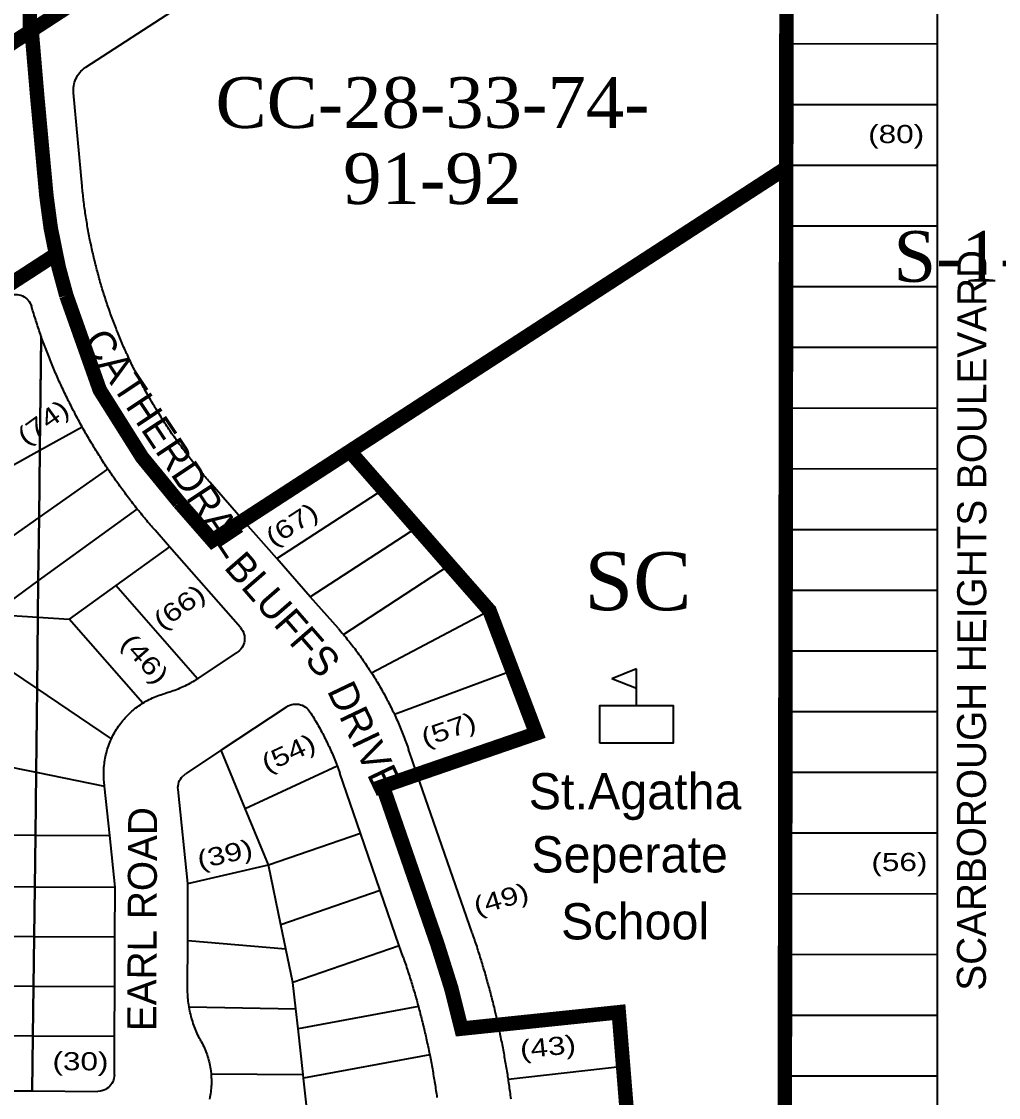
# Model space of a CAD drawing. Header units: millimetres. Extents: x 1745962 to 1749233, y 4525379 to 4529927.
# Drawn here: x 1747693.8 to 1747963.5, y 4527721 to 4528018 of the extents above; entities that cross this region are included whole.
import ezdxf
from ezdxf.enums import TextEntityAlignment as Align

# ---------------------------------------------------------------- set-up
doc = ezdxf.new("R2010")
doc.units = ezdxf.units.MM
doc.header["$LTSCALE"] = 10
doc.header["$MEASUREMENT"] = 0
for name, color, linetype in [('AROLL_ADDRESS', 44, 'Continuous'), ('AROLL_LOTS', 8, 'Continuous'), ('AROLL_ROADS', 7, 'Continuous'), ('INSTITUTE', 200, 'Continuous'), ('ZONING_STANDARDS', 140, 'Continuous'), ('ZONING_ZONES', 140, 'Continuous')]:
    doc.layers.add(name, color=color, linetype=linetype)
doc.styles.add('DUTCH', font='dutcheb.ttf')
doc.styles.add('Univers Condensed', font='UNVR57W.TTF')
doc.styles.add('Univers Light Condensed', font='unvr47a.ttf')

# ---------------------------------------------------------------- blocks, each defined once
blk = doc.blocks.new('SEP')
at = {"layer": 'INSTITUTE'}
for p, q in [((0, 10.24), (-6.82, 7.51)), ((0, 4.78), (0, 10.24)), ((0, 4.78), (-6.82, 7.51)), ((0, 0), (0, 4.78))]:
    blk.add_line(p, q, dxfattribs=at)
blk.add_lwpolyline([(-10.24, -10.24), (10.24, -10.24), (10.24, 0), (-10.24, 0)], close=True, dxfattribs=at)

msp = doc.modelspace()

# ---------------------------------------------------------------- linework, layer by layer
at = {"layer": 'AROLL_LOTS'}
for p, q in [((1747717.78, 4528009.42), (1747777.62, 4528048.28)), ((1747904.96, 4528011.78), (1747904.99, 4528028.54)), ((1747946.64, 4528011.8), (1747946.65, 4528017.77)), ((1747904.94, 4527995.02), (1747904.96, 4528011.78)), ((1747946.64, 4528011.8), (1747904.96, 4528011.78)), ((1747946.64, 4527995.04), (1747946.64, 4528011.8)), ((1747711.59, 4528005.41), (1747717.78, 4528009.42)), ((1747710.52, 4527972.56), (1747708.16, 4527998.3)), ((1747904.9, 4527978.26), (1747904.94, 4527995.02)), ((1747946.64, 4527995.04), (1747904.94, 4527995.02)), ((1747946.64, 4527978.28), (1747946.64, 4527995.04)), ((1747852.79, 4527943.74), (1747904.91, 4527977.57)), ((1747904.88, 4527961.5), (1747904.91, 4527977.57)), ((1747946.64, 4527978.28), (1747904.9, 4527978.26)), ((1747904.91, 4527977.57), (1747904.9, 4527978.26)), ((1747946.64, 4527961.52), (1747946.64, 4527978.28)), ((1747904.86, 4527944.74), (1747904.88, 4527961.5)), ((1747946.64, 4527961.52), (1747904.88, 4527961.5)), ((1747946.64, 4527944.76), (1747946.64, 4527961.52)), ((1747784.42, 4527899.36), (1747852.79, 4527943.74)), ((1747904.83, 4527927.98), (1747904.86, 4527944.74)), ((1747946.64, 4527944.76), (1747904.86, 4527944.74)), ((1747946.64, 4527927.99), (1747946.64, 4527944.76)), ((1747698.88, 4527899.67), (1747699.24, 4527931.09)), ((1747699.24, 4527931.09), (1747699.25, 4527930.72)), ((1747699.25, 4527930.72), (1747698.88, 4527899.67)), ((1747904.81, 4527911.21), (1747904.83, 4527927.98)), ((1747946.64, 4527927.99), (1747904.83, 4527927.98)), ((1747946.63, 4527911.23), (1747946.64, 4527927.99)), ((1747904.79, 4527894.46), (1747904.81, 4527911.21)), ((1747946.63, 4527911.23), (1747904.81, 4527911.21)), ((1747946.64, 4527894.48), (1747946.63, 4527911.23)), ((1747698.88, 4527899.67), (1747710.52, 4527906.15)), ((1747685.97, 4527892.48), (1747698.88, 4527899.67)), ((1747698.88, 4527899.67), (1747698.65, 4527881.06)), ((1747698.65, 4527881.06), (1747698.88, 4527899.67)), ((1747755.03, 4527880.28), (1747784.42, 4527899.36)), ((1747793.67, 4527888.82), (1747784.42, 4527899.36)), ((1747698.65, 4527881.06), (1747717.67, 4527894.45)), ((1747904.75, 4527877.69), (1747904.79, 4527894.46)), ((1747946.64, 4527894.48), (1747904.79, 4527894.46)), ((1747946.64, 4527877.71), (1747946.64, 4527894.48)), ((1747755.03, 4527880.28), (1747745.78, 4527890.82)), ((1747764.28, 4527869.75), (1747793.67, 4527888.82)), ((1747802.92, 4527878.28), (1747793.67, 4527888.82)), ((1747685.89, 4527872.06), (1747698.65, 4527881.06)), ((1747698.44, 4527863.56), (1747725.77, 4527883.4)), ((1747698.65, 4527881.06), (1747698.44, 4527863.56)), ((1747698.44, 4527863.56), (1747698.65, 4527881.06)), ((1747734.69, 4527872.97), (1747730.66, 4527877.55)), ((1747764.28, 4527869.75), (1747755.03, 4527880.28)), ((1747773.52, 4527859.22), (1747802.92, 4527878.28)), ((1747811.96, 4527867.96), (1747802.92, 4527878.28)), ((1747904.73, 4527860.93), (1747904.75, 4527877.69)), ((1747946.64, 4527877.71), (1747904.75, 4527877.69)), ((1747946.63, 4527860.95), (1747946.64, 4527877.71)), ((1747734.69, 4527872.97), (1747719.85, 4527862.28)), ((1747754.25, 4527850.68), (1747734.69, 4527872.97)), ((1747773.52, 4527859.22), (1747764.28, 4527869.75)), ((1747782.66, 4527848.78), (1747811.96, 4527867.96)), ((1747823.01, 4527855.36), (1747811.96, 4527867.96)), ((1747685.82, 4527854.39), (1747698.44, 4527863.56)), ((1747698.44, 4527863.56), (1747698.33, 4527853.58)), ((1747698.33, 4527853.58), (1747698.44, 4527863.56)), ((1747719.85, 4527862.28), (1747706.99, 4527853.02)), ((1747742.36, 4527836.54), (1747719.85, 4527862.28)), ((1747904.71, 4527844.17), (1747904.73, 4527860.93)), ((1747946.63, 4527860.95), (1747904.73, 4527860.93)), ((1747946.63, 4527844.19), (1747946.63, 4527860.95)), ((1747781.27, 4527850.39), (1747773.52, 4527859.22)), ((1747685.82, 4527854.39), (1747698.33, 4527853.58)), ((1747790.42, 4527838.22), (1747823.01, 4527855.36)), ((1747829.29, 4527838.83), (1747823.01, 4527855.36)), ((1747698.33, 4527853.58), (1747698.09, 4527833.86)), ((1747698.09, 4527833.86), (1747698.33, 4527853.58)), ((1747698.33, 4527853.58), (1747706.99, 4527853.02)), ((1747727.3, 4527829.83), (1747706.99, 4527853.02)), ((1747698.09, 4527833.86), (1747685.77, 4527842.19)), ((1747742.36, 4527836.54), (1747753.35, 4527843.85)), ((1747904.68, 4527827.41), (1747904.71, 4527844.17)), ((1747946.63, 4527844.19), (1747904.71, 4527844.17)), ((1747946.63, 4527827.43), (1747946.63, 4527844.19)), ((1747796.74, 4527826.74), (1747829.29, 4527838.83)), ((1747835.89, 4527821.46), (1747829.29, 4527838.83)), ((1747698.09, 4527833.86), (1747697.82, 4527810.77)), ((1747697.82, 4527810.77), (1747698.09, 4527833.86)), ((1747718.61, 4527819.99), (1747698.09, 4527833.86)), ((1747767.02, 4527828.81), (1747748.95, 4527816.84)), ((1747904.66, 4527810.65), (1747904.68, 4527827.41)), ((1747946.63, 4527827.43), (1747904.68, 4527827.41)), ((1747946.63, 4527810.67), (1747946.63, 4527827.43)), ((1747803.05, 4527810.15), (1747835.89, 4527821.46)), ((1747748.95, 4527816.84), (1747739.04, 4527810.28)), ((1747755.58, 4527800.73), (1747748.95, 4527816.84)), ((1747801.56, 4527814.48), (1747800.66, 4527817.07)), ((1747685.65, 4527813.25), (1747697.82, 4527810.77)), ((1747755.58, 4527800.73), (1747780.93, 4527812.49)), ((1747803.05, 4527810.15), (1747801.56, 4527814.48)), ((1747697.82, 4527810.77), (1747697.62, 4527793.38)), ((1747697.62, 4527793.38), (1747697.82, 4527810.77)), ((1747697.82, 4527810.77), (1747716.74, 4527806.93)), ((1747787.35, 4527793.97), (1747781.66, 4527810.48)), ((1747818.18, 4527766.39), (1747803.05, 4527810.15)), ((1747904.64, 4527793.89), (1747904.66, 4527810.65)), ((1747946.63, 4527810.67), (1747904.66, 4527810.65)), ((1747946.63, 4527793.9), (1747946.63, 4527810.67)), ((1747716.74, 4527806.93), (1747716.62, 4527808.14)), ((1747718.16, 4527793.29), (1747716.74, 4527806.93)), ((1747739.75, 4527780.05), (1747737.02, 4527806)), ((1747761.97, 4527785.22), (1747755.58, 4527800.73)), ((1747685.57, 4527793.44), (1747697.62, 4527793.38)), ((1747697.62, 4527793.38), (1747697.44, 4527779.13)), ((1747697.44, 4527779.13), (1747697.62, 4527793.38)), ((1747697.62, 4527793.38), (1747718.16, 4527793.29)), ((1747719.64, 4527779.03), (1747718.16, 4527793.29)), ((1747761.97, 4527785.22), (1747787.35, 4527793.97)), ((1747792.82, 4527778.11), (1747787.35, 4527793.97)), ((1747904.62, 4527777.13), (1747904.64, 4527793.89)), ((1747946.63, 4527793.9), (1747904.64, 4527793.89)), ((1747946.63, 4527777.14), (1747946.63, 4527793.9)), ((1747739.75, 4527780.05), (1747761.97, 4527785.22)), ((1747765.41, 4527768.66), (1747761.97, 4527785.22)), ((1747739.69, 4527764.3), (1747739.75, 4527780.05)), ((1747685.51, 4527779.18), (1747697.44, 4527779.13)), ((1747697.44, 4527779.13), (1747697.28, 4527765.42)), ((1747697.28, 4527765.42), (1747697.44, 4527779.13)), ((1747697.44, 4527779.13), (1747719.64, 4527779.03)), ((1747719.59, 4527765.31), (1747719.64, 4527779.03)), ((1747792.82, 4527778.11), (1747765.41, 4527768.66)), ((1747798.09, 4527762.81), (1747792.82, 4527778.11)), ((1747904.58, 4527760.36), (1747904.62, 4527777.13)), ((1747946.63, 4527777.14), (1747904.62, 4527777.13)), ((1747946.63, 4527760.39), (1747946.63, 4527777.14)), ((1747766.8, 4527762), (1747765.41, 4527768.66)), ((1747685.46, 4527765.47), (1747697.28, 4527765.42)), ((1747697.28, 4527765.42), (1747697.11, 4527751.7)), ((1747697.11, 4527751.7), (1747697.28, 4527765.42)), ((1747697.28, 4527765.42), (1747719.59, 4527765.31)), ((1747719.54, 4527751.59), (1747719.59, 4527765.31)), ((1747739.64, 4527751.17), (1747739.69, 4527764.3)), ((1747739.69, 4527764.3), (1747766.8, 4527762)), ((1747768.73, 4527752.73), (1747766.8, 4527762)), ((1747798.09, 4527762.81), (1747768.73, 4527752.73)), ((1747799.15, 4527759.73), (1747798.09, 4527762.81)), ((1747904.56, 4527743.61), (1747904.58, 4527760.36)), ((1747946.63, 4527760.39), (1747904.58, 4527760.36)), ((1747946.63, 4527743.62), (1747946.63, 4527760.39)), ((1747685.41, 4527751.76), (1747697.11, 4527751.7)), ((1747697.11, 4527751.7), (1747696.96, 4527737.99)), ((1747696.96, 4527737.99), (1747697.11, 4527751.7)), ((1747697.11, 4527751.7), (1747719.54, 4527751.59)), ((1747719.49, 4527737.87), (1747719.54, 4527751.59)), ((1747769.53, 4527745.45), (1747768.73, 4527752.73)), ((1747740.06, 4527746.03), (1747769.53, 4527745.45)), ((1747770.14, 4527739.92), (1747769.53, 4527745.45)), ((1747803.36, 4527746.11), (1747770.14, 4527739.92)), ((1747858.68, 4527744.49), (1747825.33, 4527741.02)), ((1747859.88, 4527729.61), (1747858.68, 4527744.49)), ((1747904.54, 4527726.84), (1747904.56, 4527743.61)), ((1747946.63, 4527743.62), (1747904.56, 4527743.61)), ((1747946.63, 4527726.86), (1747946.63, 4527743.62)), ((1747685.35, 4527738.04), (1747696.96, 4527737.99)), ((1747696.96, 4527737.99), (1747696.77, 4527722.75)), ((1747696.77, 4527722.75), (1747696.96, 4527737.99)), ((1747696.96, 4527737.99), (1747719.49, 4527737.87)), ((1747771.53, 4527727.28), (1747770.14, 4527739.92)), ((1747719.44, 4527727.2), (1747719.49, 4527737.87)), ((1747806.48, 4527732.78), (1747771.64, 4527726.31)), ((1747828.11, 4527726.04), (1747859.88, 4527729.61)), ((1747861.09, 4527714.72), (1747859.88, 4527729.61)), ((1747746.13, 4527727.49), (1747771.53, 4527727.28)), ((1747771.64, 4527726.31), (1747771.53, 4527727.28)), ((1747773.1, 4527713.01), (1747771.64, 4527726.31)), ((1747904.51, 4527710.08), (1747904.54, 4527726.84)), ((1747946.63, 4527726.86), (1747904.54, 4527726.84)), ((1747946.63, 4527710.1), (1747946.63, 4527726.86)), ((1747685.29, 4527722.8), (1747696.77, 4527722.75)), ((1747696.77, 4527722.75), (1747714.86, 4527722.65))]:
    msp.add_line(p, q, dxfattribs=at)
for points in [[(1747946.65, 4528017.77), (1747946.65, 4528018.27), (1747946.65, 4528018.76), (1747946.66, 4528019.27), (1747946.68, 4528019.77), (1747946.7, 4528020.27), (1747946.73, 4528020.77), (1747946.76, 4528021.26), (1747946.79, 4528021.77), (1747946.83, 4528022.27), (1747946.88, 4528022.76), (1747946.93, 4528023.25), (1747946.98, 4528023.76), (1747947.04, 4528024.25), (1747947.1, 4528024.75), (1747947.17, 4528025.24), (1747947.24, 4528025.74), (1747947.32, 4528026.23), (1747947.4, 4528026.73), (1747947.49, 4528027.21), (1747947.58, 4528027.71), (1747947.75, 4528028.56)], [(1747708.16, 4527998.3), (1747708.12, 4527998.8), (1747708.12, 4527999.3), (1747708.16, 4527999.8), (1747708.23, 4528000.29), (1747708.33, 4528000.79), (1747708.46, 4528001.27), (1747708.63, 4528001.74), (1747708.81, 4528002.2), (1747709.05, 4528002.65), (1747709.29, 4528003.07), (1747709.57, 4528003.49), (1747709.88, 4528003.89), (1747710.22, 4528004.25), (1747710.57, 4528004.61), (1747710.94, 4528004.94), (1747711.59, 4528005.41)], [(1747745.78, 4527890.82), (1747745.45, 4527891.19), (1747745.12, 4527891.57), (1747744.8, 4527891.95), (1747744.47, 4527892.33), (1747744.15, 4527892.71), (1747743.82, 4527893.1), (1747743.5, 4527893.48), (1747743.18, 4527893.86), (1747742.86, 4527894.24), (1747742.54, 4527894.64), (1747742.23, 4527895.02), (1747741.91, 4527895.41), (1747741.61, 4527895.8), (1747741.29, 4527896.19), (1747740.98, 4527896.58), (1747740.67, 4527896.98), (1747740.36, 4527897.36), (1747740.06, 4527897.76), (1747739.75, 4527898.16), (1747739.45, 4527898.56), (1747739.15, 4527898.96), (1747738.85, 4527899.35), (1747738.55, 4527899.75), (1747738.25, 4527900.16), (1747737.95, 4527900.55), (1747737.66, 4527900.96), (1747737.37, 4527901.36), (1747737.07, 4527901.77), (1747736.78, 4527902.17), (1747736.49, 4527902.59), (1747736.2, 4527902.99), (1747735.92, 4527903.41), (1747735.62, 4527903.81), (1747735.34, 4527904.22), (1747735.06, 4527904.63), (1747734.78, 4527905.06), (1747734.5, 4527905.47), (1747734.22, 4527905.88), (1747733.95, 4527906.3), (1747733.66, 4527906.71), (1747733.4, 4527907.13), (1747733.12, 4527907.55), (1747732.85, 4527907.97), (1747732.58, 4527908.39), (1747732.32, 4527908.82), (1747732.05, 4527909.23), (1747731.79, 4527909.66), (1747731.52, 4527910.09), (1747731.26, 4527910.52), (1747731, 4527910.94), (1747730.73, 4527911.37), (1747730.48, 4527911.8), (1747730.22, 4527912.22), (1747729.97, 4527912.65), (1747729.72, 4527913.08), (1747729.46, 4527913.51), (1747729.21, 4527913.95), (1747728.96, 4527914.38), (1747728.71, 4527914.81), (1747728.47, 4527915.26), (1747728.22, 4527915.69), (1747727.98, 4527916.13), (1747727.74, 4527916.56), (1747727.5, 4527917), (1747727.26, 4527917.44), (1747727.02, 4527917.89), (1747726.79, 4527918.32), (1747726.55, 4527918.76), (1747726.32, 4527919.21), (1747726.09, 4527919.65), (1747725.86, 4527920.1), (1747725.64, 4527920.54), (1747725.41, 4527920.98), (1747725.18, 4527921.43), (1747724.96, 4527921.88), (1747724.74, 4527922.33), (1747724.52, 4527922.78), (1747724.3, 4527923.23), (1747724.08, 4527923.68), (1747723.87, 4527924.13), (1747723.65, 4527924.58), (1747723.44, 4527925.04), (1747723.23, 4527925.49), (1747723.02, 4527925.94), (1747722.81, 4527926.39), (1747722.61, 4527926.86), (1747722.41, 4527927.31), (1747722.2, 4527927.77), (1747722, 4527928.23), (1747721.8, 4527928.68), (1747721.6, 4527929.14), (1747721.41, 4527929.6), (1747721.21, 4527930.07), (1747721.02, 4527930.52), (1747720.82, 4527930.98), (1747720.63, 4527931.45), (1747720.45, 4527931.91), (1747720.26, 4527932.37), (1747720.07, 4527932.84), (1747719.89, 4527933.3), (1747719.71, 4527933.77), (1747719.53, 4527934.23), (1747719.35, 4527934.71), (1747719.17, 4527935.17), (1747719, 4527935.64), (1747718.82, 4527936.1), (1747718.66, 4527936.58), (1747718.48, 4527937.05), (1747718.31, 4527937.52), (1747718.14, 4527937.99), (1747717.97, 4527938.46), (1747717.82, 4527938.93), (1747717.65, 4527939.4), (1747717.49, 4527939.88), (1747717.33, 4527940.35), (1747717.17, 4527940.83), (1747717.01, 4527941.31), (1747716.87, 4527941.78), (1747716.71, 4527942.26), (1747716.56, 4527942.74), (1747716.41, 4527943.21), (1747716.27, 4527943.68), (1747716.11, 4527944.16), (1747715.98, 4527944.64), (1747715.83, 4527945.12), (1747715.69, 4527945.6), (1747715.55, 4527946.09), (1747715.41, 4527946.56), (1747715.28, 4527947.04), (1747715.14, 4527947.52), (1747715.01, 4527948), (1747714.88, 4527948.49), (1747714.75, 4527948.97), (1747714.62, 4527949.45), (1747714.49, 4527949.94), (1747714.37, 4527950.42), (1747714.25, 4527950.91), (1747714.13, 4527951.4), (1747714, 4527951.87), (1747713.88, 4527952.36), (1747713.77, 4527952.85), (1747713.65, 4527953.33), (1747713.54, 4527953.83), (1747713.43, 4527954.31), (1747713.32, 4527954.8), (1747713.21, 4527955.29), (1747713.11, 4527955.77), (1747713, 4527956.27), (1747712.9, 4527956.75), (1747712.8, 4527957.24), (1747712.7, 4527957.73), (1747712.6, 4527958.22), (1747712.5, 4527958.72), (1747712.42, 4527959.2), (1747712.32, 4527959.7), (1747712.23, 4527960.19), (1747712.14, 4527960.68), (1747712.05, 4527961.17), (1747711.97, 4527961.67), (1747711.89, 4527962.15), (1747711.8, 4527962.65), (1747711.72, 4527963.15), (1747711.65, 4527963.64), (1747711.57, 4527964.14), (1747711.49, 4527964.63), (1747711.42, 4527965.13), (1747711.35, 4527965.62), (1747711.27, 4527966.11), (1747711.21, 4527966.61), (1747711.14, 4527967.1), (1747711.07, 4527967.6), (1747711.01, 4527968.09), (1747710.95, 4527968.59), (1747710.89, 4527969.09), (1747710.83, 4527969.58), (1747710.78, 4527970.08), (1747710.72, 4527970.58), (1747710.67, 4527971.08), (1747710.52, 4527972.56)], [(1747689.73, 4527941.96), (1747690.16, 4527942.2), (1747690.63, 4527942.39), (1747691.1, 4527942.53), (1747691.59, 4527942.62), (1747692.09, 4527942.66), (1747692.59, 4527942.64), (1747693.09, 4527942.57), (1747693.58, 4527942.44), (1747694.03, 4527942.26), (1747694.49, 4527942.03), (1747694.9, 4527941.75), (1747695.29, 4527941.43), (1747695.63, 4527941.08), (1747695.93, 4527940.68), (1747696.2, 4527940.25), (1747696.55, 4527939.39)], [(1747699.24, 4527931.09), (1747699.05, 4527931.66), (1747698.89, 4527932.13), (1747698.72, 4527932.6), (1747698.56, 4527933.08), (1747698.4, 4527933.55), (1747698.24, 4527934.02), (1747698.08, 4527934.49), (1747697.93, 4527934.97), (1747697.77, 4527935.45), (1747697.62, 4527935.93), (1747697.47, 4527936.4), (1747697.32, 4527936.88), (1747697.17, 4527937.35), (1747697.01, 4527937.83), (1747696.87, 4527938.3), (1747696.73, 4527938.79), (1747696.55, 4527939.39)], [(1747710.52, 4527906.15), (1747710.27, 4527906.58), (1747710.03, 4527907.02), (1747709.79, 4527907.46), (1747709.55, 4527907.91), (1747709.31, 4527908.35), (1747709.08, 4527908.78), (1747708.84, 4527909.23), (1747708.61, 4527909.66), (1747708.39, 4527910.11), (1747708.15, 4527910.55), (1747707.92, 4527911), (1747707.69, 4527911.45), (1747707.47, 4527911.89), (1747707.25, 4527912.34), (1747707.02, 4527912.79), (1747706.8, 4527913.23), (1747706.57, 4527913.68), (1747706.36, 4527914.13), (1747706.14, 4527914.58), (1747705.92, 4527915.03), (1747705.71, 4527915.48), (1747705.49, 4527915.93), (1747705.28, 4527916.39), (1747705.07, 4527916.84), (1747704.86, 4527917.29), (1747704.65, 4527917.75), (1747704.45, 4527918.2), (1747704.24, 4527918.65), (1747704.03, 4527919.12), (1747703.83, 4527919.57), (1747703.63, 4527920.03), (1747703.43, 4527920.49), (1747703.23, 4527920.95), (1747703.03, 4527921.41), (1747702.84, 4527921.86), (1747702.64, 4527922.32), (1747702.45, 4527922.79), (1747702.26, 4527923.25), (1747702.07, 4527923.72), (1747701.88, 4527924.17), (1747701.69, 4527924.64), (1747701.5, 4527925.11), (1747701.32, 4527925.57), (1747701.14, 4527926.04), (1747700.96, 4527926.5), (1747700.77, 4527926.97), (1747700.6, 4527927.43), (1747700.42, 4527927.89), (1747700.24, 4527928.37), (1747700.06, 4527928.83), (1747699.89, 4527929.3), (1747699.73, 4527929.77), (1747699.55, 4527930.25), (1747699.25, 4527930.72)], [(1747717.67, 4527894.45), (1747717.39, 4527894.87), (1747717.11, 4527895.29), (1747716.83, 4527895.71), (1747716.56, 4527896.12), (1747716.29, 4527896.54), (1747716.02, 4527896.96), (1747715.75, 4527897.38), (1747715.49, 4527897.8), (1747715.21, 4527898.22), (1747714.95, 4527898.65), (1747714.68, 4527899.07), (1747714.42, 4527899.49), (1747714.15, 4527899.92), (1747713.9, 4527900.35), (1747713.63, 4527900.77), (1747713.38, 4527901.2), (1747713.12, 4527901.64), (1747712.86, 4527902.06), (1747712.6, 4527902.49), (1747712.35, 4527902.92), (1747712.1, 4527903.36), (1747711.86, 4527903.79), (1747711.6, 4527904.22), (1747711.35, 4527904.66), (1747711.11, 4527905.09), (1747710.86, 4527905.52), (1747710.52, 4527906.15)], [(1747725.77, 4527883.4), (1747725.46, 4527883.78), (1747725.15, 4527884.17), (1747724.84, 4527884.57), (1747724.53, 4527884.96), (1747724.23, 4527885.36), (1747723.92, 4527885.75), (1747723.61, 4527886.15), (1747723.31, 4527886.55), (1747723, 4527886.94), (1747722.71, 4527887.35), (1747722.4, 4527887.75), (1747722.11, 4527888.15), (1747721.82, 4527888.55), (1747721.52, 4527888.95), (1747721.22, 4527889.36), (1747720.93, 4527889.77), (1747720.64, 4527890.17), (1747720.35, 4527890.57), (1747720.06, 4527890.98), (1747719.77, 4527891.39), (1747719.48, 4527891.8), (1747719.19, 4527892.21), (1747718.91, 4527892.62), (1747718.63, 4527893.03), (1747718.34, 4527893.45), (1747718.06, 4527893.86), (1747717.67, 4527894.45)], [(1747730.66, 4527877.55), (1747730.33, 4527877.93), (1747730, 4527878.3), (1747729.67, 4527878.68), (1747729.35, 4527879.06), (1747729.02, 4527879.44), (1747728.7, 4527879.83), (1747728.38, 4527880.21), (1747728.06, 4527880.59), (1747727.74, 4527880.97), (1747727.42, 4527881.36), (1747727.11, 4527881.74), (1747726.79, 4527882.14), (1747726.47, 4527882.52), (1747726.16, 4527882.91), (1747725.77, 4527883.4)], [(1747754.25, 4527850.68), (1747754.56, 4527850.29), (1747754.83, 4527849.86), (1747755.04, 4527849.4), (1747755.21, 4527848.93), (1747755.32, 4527848.45), (1747755.39, 4527847.95), (1747755.39, 4527847.45), (1747755.34, 4527846.96), (1747755.24, 4527846.46), (1747755.08, 4527845.99), (1747754.88, 4527845.54), (1747754.62, 4527845.11), (1747754.32, 4527844.71), (1747753.97, 4527844.34), (1747753.35, 4527843.85)], [(1747781.27, 4527850.39), (1747781.6, 4527850.02), (1747781.92, 4527849.64), (1747782.25, 4527849.26), (1747782.66, 4527848.78)], [(1747782.66, 4527848.78), (1747782.98, 4527848.39), (1747783.3, 4527848.01), (1747783.62, 4527847.62), (1747783.93, 4527847.23), (1747784.25, 4527846.84), (1747784.55, 4527846.45), (1747784.86, 4527846.06), (1747785.17, 4527845.66), (1747785.47, 4527845.26), (1747785.78, 4527844.87), (1747786.08, 4527844.47), (1747786.38, 4527844.07), (1747786.67, 4527843.67), (1747786.97, 4527843.27), (1747787.26, 4527842.87), (1747787.55, 4527842.45), (1747787.85, 4527842.05), (1747788.14, 4527841.63), (1747788.42, 4527841.23), (1747788.7, 4527840.82), (1747788.98, 4527840.41), (1747789.26, 4527839.98), (1747789.54, 4527839.57), (1747789.82, 4527839.15), (1747790.08, 4527838.73), (1747790.42, 4527838.22)], [(1747742.36, 4527836.54), (1747741.95, 4527836.27), (1747741.52, 4527836), (1747741.09, 4527835.74), (1747740.66, 4527835.48), (1747740.23, 4527835.24), (1747739.79, 4527835), (1747739.35, 4527834.77), (1747738.9, 4527834.54), (1747738.45, 4527834.33), (1747737.99, 4527834.12), (1747737.53, 4527833.92), (1747737.08, 4527833.73), (1747736.61, 4527833.54), (1747736.14, 4527833.36), (1747735.67, 4527833.19), (1747735.2, 4527833.03), (1747734.73, 4527832.88), (1747734.25, 4527832.72), (1747733.42, 4527832.48)], [(1747790.42, 4527838.22), (1747790.68, 4527837.79), (1747790.95, 4527837.38), (1747791.22, 4527836.95), (1747791.48, 4527836.52), (1747791.74, 4527836.09), (1747791.99, 4527835.67), (1747792.24, 4527835.24), (1747792.5, 4527834.81), (1747792.75, 4527834.38), (1747793, 4527833.94), (1747793.24, 4527833.5), (1747793.5, 4527833.07), (1747793.74, 4527832.63), (1747793.98, 4527832.19), (1747794.21, 4527831.76), (1747794.45, 4527831.31), (1747794.68, 4527830.87), (1747794.92, 4527830.43), (1747795.15, 4527829.98), (1747795.37, 4527829.53), (1747795.59, 4527829.09), (1747795.82, 4527828.64), (1747796.04, 4527828.19), (1747796.25, 4527827.74), (1747796.47, 4527827.3), (1747796.74, 4527826.74)], [(1747727.3, 4527829.83), (1747727.73, 4527830.1), (1747728.16, 4527830.34), (1747728.6, 4527830.58), (1747729.04, 4527830.82), (1747729.5, 4527831.03), (1747729.95, 4527831.25), (1747730.41, 4527831.44), (1747730.87, 4527831.63), (1747731.33, 4527831.82), (1747731.8, 4527831.99), (1747732.27, 4527832.15), (1747732.76, 4527832.29), (1747733.42, 4527832.48)], [(1747718.61, 4527819.99), (1747718.83, 4527820.45), (1747719.05, 4527820.9), (1747719.28, 4527821.34), (1747719.52, 4527821.78), (1747719.78, 4527822.21), (1747720.04, 4527822.63), (1747720.31, 4527823.05), (1747720.59, 4527823.46), (1747720.89, 4527823.88), (1747721.19, 4527824.27), (1747721.49, 4527824.67), (1747721.81, 4527825.06), (1747722.13, 4527825.44), (1747722.46, 4527825.81), (1747722.8, 4527826.17), (1747723.16, 4527826.53), (1747723.51, 4527826.88), (1747723.87, 4527827.23), (1747724.24, 4527827.57), (1747724.62, 4527827.89), (1747725.01, 4527828.21), (1747725.4, 4527828.51), (1747725.8, 4527828.82), (1747726.21, 4527829.11), (1747726.62, 4527829.39), (1747727.3, 4527829.83)], [(1747767.02, 4527828.81), (1747767.46, 4527829.06), (1747767.91, 4527829.26), (1747768.39, 4527829.42), (1747768.88, 4527829.53), (1747769.38, 4527829.57), (1747769.88, 4527829.56), (1747770.37, 4527829.5), (1747770.86, 4527829.39), (1747771.32, 4527829.23), (1747771.78, 4527829.01), (1747772.2, 4527828.74), (1747772.59, 4527828.43), (1747772.95, 4527828.09), (1747773.42, 4527827.47)], [(1747773.42, 4527827.47), (1747773.69, 4527827.04), (1747773.96, 4527826.62), (1747774.21, 4527826.2), (1747774.48, 4527825.77), (1747774.73, 4527825.34), (1747774.99, 4527824.91), (1747775.24, 4527824.47), (1747775.49, 4527824.04), (1747775.73, 4527823.61), (1747775.99, 4527823.17), (1747776.23, 4527822.73), (1747776.47, 4527822.29), (1747776.7, 4527821.85), (1747776.94, 4527821.41), (1747777.16, 4527820.97), (1747777.39, 4527820.52), (1747777.61, 4527820.07), (1747777.84, 4527819.63), (1747778.06, 4527819.18), (1747778.27, 4527818.73), (1747778.49, 4527818.27), (1747778.7, 4527817.82), (1747778.91, 4527817.37), (1747779.11, 4527816.92), (1747779.31, 4527816.46), (1747779.52, 4527815.99), (1747779.71, 4527815.54), (1747779.9, 4527815.08), (1747780.09, 4527814.61), (1747780.28, 4527814.15), (1747780.47, 4527813.69), (1747780.66, 4527813.22), (1747780.93, 4527812.49)], [(1747796.74, 4527826.74), (1747796.94, 4527826.29), (1747797.15, 4527825.83), (1747797.36, 4527825.37), (1747797.56, 4527824.91), (1747797.77, 4527824.46), (1747797.96, 4527824.01), (1747798.16, 4527823.54), (1747798.36, 4527823.09), (1747798.55, 4527822.62), (1747798.74, 4527822.16), (1747798.93, 4527821.69), (1747799.11, 4527821.23), (1747799.3, 4527820.76), (1747799.48, 4527820.3), (1747799.66, 4527819.83), (1747799.83, 4527819.36), (1747800.01, 4527818.9), (1747800.18, 4527818.43), (1747800.34, 4527817.96), (1747800.66, 4527817.07)], [(1747716.62, 4527808.14), (1747716.57, 4527808.64), (1747716.54, 4527809.13), (1747716.52, 4527809.64), (1747716.5, 4527810.14), (1747716.5, 4527810.64), (1747716.51, 4527811.14), (1747716.54, 4527811.63), (1747716.57, 4527812.14), (1747716.61, 4527812.63), (1747716.67, 4527813.13), (1747716.73, 4527813.63), (1747716.81, 4527814.12), (1747716.89, 4527814.61), (1747716.99, 4527815.11), (1747717.1, 4527815.59), (1747717.22, 4527816.07), (1747717.35, 4527816.56), (1747717.48, 4527817.04), (1747717.63, 4527817.51), (1747717.79, 4527817.99), (1747717.97, 4527818.46), (1747718.14, 4527818.93), (1747718.34, 4527819.39), (1747718.61, 4527819.99)], [(1747780.93, 4527812.49), (1747781.11, 4527812.02), (1747781.28, 4527811.55), (1747781.45, 4527811.08), (1747781.66, 4527810.48)], [(1747737.02, 4527806), (1747737, 4527806.5), (1747737.03, 4527807), (1747737.11, 4527807.49), (1747737.24, 4527807.97), (1747737.44, 4527808.43), (1747737.67, 4527808.87), (1747737.97, 4527809.28), (1747739.04, 4527810.28)], [(1747818.18, 4527766.39), (1747818.34, 4527765.91), (1747818.51, 4527765.44), (1747818.67, 4527764.97), (1747818.83, 4527764.49), (1747818.99, 4527764.02), (1747819.14, 4527763.54), (1747819.3, 4527763.07), (1747819.46, 4527762.6), (1747819.61, 4527762.12), (1747819.77, 4527761.64), (1747819.91, 4527761.17), (1747820.07, 4527760.69), (1747820.23, 4527760.21), (1747820.37, 4527759.74), (1747820.51, 4527759.25), (1747820.67, 4527758.78), (1747820.82, 4527758.3), (1747820.96, 4527757.82), (1747821.1, 4527757.34), (1747821.25, 4527756.86), (1747821.38, 4527756.39), (1747821.53, 4527755.9), (1747821.67, 4527755.43), (1747821.81, 4527754.95), (1747821.94, 4527754.47), (1747822.08, 4527753.98), (1747822.21, 4527753.5), (1747822.35, 4527753.02), (1747822.48, 4527752.54), (1747822.61, 4527752.06), (1747822.75, 4527751.58), (1747822.88, 4527751.1), (1747823, 4527750.61), (1747823.14, 4527750.13), (1747823.26, 4527749.64), (1747823.39, 4527749.16), (1747823.51, 4527748.67), (1747823.63, 4527748.19), (1747823.75, 4527747.7), (1747823.88, 4527747.23), (1747824, 4527746.74), (1747824.12, 4527746.25), (1747824.24, 4527745.76), (1747824.35, 4527745.28), (1747824.47, 4527744.79), (1747824.58, 4527744.31), (1747824.71, 4527743.82), (1747824.82, 4527743.33), (1747824.93, 4527742.85), (1747825.04, 4527742.35), (1747825.15, 4527741.87), (1747825.33, 4527741.02)], [(1747799.15, 4527759.73), (1747799.32, 4527759.26), (1747799.48, 4527758.79), (1747799.65, 4527758.31), (1747799.8, 4527757.84), (1747799.96, 4527757.37), (1747800.11, 4527756.89), (1747800.27, 4527756.42), (1747800.43, 4527755.94), (1747800.58, 4527755.46), (1747800.74, 4527754.99), (1747800.89, 4527754.51), (1747801.04, 4527754.03), (1747801.19, 4527753.56), (1747801.33, 4527753.09), (1747801.48, 4527752.6), (1747801.63, 4527752.12), (1747801.78, 4527751.65), (1747801.92, 4527751.17), (1747802.06, 4527750.69), (1747802.2, 4527750.21), (1747802.34, 4527749.73), (1747802.48, 4527749.25), (1747802.62, 4527748.77), (1747802.75, 4527748.29), (1747802.89, 4527747.81), (1747803.02, 4527747.33), (1747803.15, 4527746.84), (1747803.36, 4527746.11)], [(1747740.06, 4527746.03), (1747739.98, 4527746.52), (1747739.91, 4527747.02), (1747739.84, 4527747.51), (1747739.79, 4527748.01), (1747739.74, 4527748.5), (1747739.71, 4527749.01), (1747739.68, 4527749.51), (1747739.65, 4527750.01), (1747739.64, 4527750.5), (1747739.64, 4527751.17)], [(1747743.41, 4527736.39), (1747743.18, 4527736.83), (1747742.94, 4527737.28), (1747742.72, 4527737.73), (1747742.51, 4527738.18), (1747742.3, 4527738.63), (1747742.1, 4527739.09), (1747741.9, 4527739.55), (1747741.72, 4527740.02), (1747741.53, 4527740.48), (1747741.37, 4527740.95), (1747741.21, 4527741.43), (1747741.06, 4527741.91), (1747740.91, 4527742.38), (1747740.77, 4527742.87), (1747740.63, 4527743.35), (1747740.51, 4527743.83), (1747740.4, 4527744.31), (1747740.29, 4527744.8), (1747740.19, 4527745.3), (1747740.06, 4527746.03)], [(1747803.36, 4527746.11), (1747803.48, 4527745.63), (1747803.61, 4527745.15), (1747803.74, 4527744.66), (1747803.87, 4527744.18), (1747803.99, 4527743.7), (1747804.12, 4527743.21), (1747804.24, 4527742.73), (1747804.36, 4527742.24), (1747804.49, 4527741.76), (1747804.6, 4527741.28), (1747804.72, 4527740.79), (1747804.84, 4527740.3), (1747804.95, 4527739.82), (1747805.07, 4527739.33), (1747805.18, 4527738.84), (1747805.29, 4527738.35), (1747805.4, 4527737.86), (1747805.51, 4527737.38), (1747805.62, 4527736.89), (1747805.73, 4527736.4), (1747805.83, 4527735.92), (1747805.94, 4527735.42), (1747806.04, 4527734.93), (1747806.15, 4527734.45), (1747806.25, 4527733.96), (1747806.35, 4527733.47), (1747806.48, 4527732.78)], [(1747825.33, 4527741.02), (1747825.44, 4527740.53), (1747825.55, 4527740.04), (1747825.65, 4527739.55), (1747825.76, 4527739.06), (1747825.86, 4527738.57), (1747825.96, 4527738.08), (1747826.06, 4527737.6), (1747826.16, 4527737.1), (1747826.26, 4527736.61), (1747826.36, 4527736.12), (1747826.46, 4527735.63), (1747826.55, 4527735.14), (1747826.64, 4527734.65), (1747826.73, 4527734.15), (1747826.83, 4527733.66), (1747826.92, 4527733.17), (1747827.01, 4527732.68), (1747827.09, 4527732.19), (1747827.18, 4527731.7), (1747827.27, 4527731.2), (1747827.35, 4527730.71), (1747827.43, 4527730.22), (1747827.52, 4527729.73), (1747827.6, 4527729.23), (1747827.68, 4527728.74), (1747827.76, 4527728.24), (1747827.84, 4527727.75), (1747827.92, 4527727.26), (1747828, 4527726.76), (1747828.11, 4527726.04)], [(1747743.41, 4527736.39), (1747743.65, 4527735.95), (1747743.87, 4527735.5), (1747744.09, 4527735.06), (1747744.29, 4527734.6), (1747744.49, 4527734.14), (1747744.68, 4527733.68), (1747744.86, 4527733.21), (1747745.02, 4527732.74), (1747745.17, 4527732.26), (1747745.32, 4527731.79), (1747745.45, 4527731.31), (1747745.58, 4527730.82), (1747745.69, 4527730.33), (1747745.79, 4527729.84), (1747745.89, 4527729.35), (1747745.97, 4527728.85), (1747746.03, 4527728.36), (1747746.13, 4527727.49)], [(1747806.48, 4527732.78), (1747806.58, 4527732.29), (1747806.68, 4527731.8), (1747806.78, 4527731.31), (1747806.87, 4527730.82), (1747806.97, 4527730.33), (1747807.05, 4527729.83), (1747807.14, 4527729.34), (1747807.23, 4527728.86), (1747807.32, 4527728.36), (1747807.41, 4527727.87), (1747807.49, 4527727.37), (1747807.58, 4527726.88), (1747807.66, 4527726.39), (1747807.75, 4527725.9), (1747807.83, 4527725.4), (1747807.9, 4527724.91), (1747807.98, 4527724.41), (1747808.06, 4527723.92), (1747808.13, 4527723.42), (1747808.21, 4527722.93), (1747808.29, 4527722.43), (1747808.35, 4527721.94), (1747808.43, 4527721.45), (1747808.5, 4527720.96)], [(1747719.44, 4527727.2), (1747719.42, 4527726.71), (1747719.33, 4527726.21), (1747719.2, 4527725.73), (1747719.01, 4527725.27), (1747718.77, 4527724.83), (1747718.49, 4527724.42), (1747718.16, 4527724.04), (1747717.79, 4527723.71), (1747717.38, 4527723.4), (1747716.96, 4527723.16), (1747716.5, 4527722.96), (1747716.02, 4527722.8), (1747715.53, 4527722.7), (1747714.86, 4527722.65)], [(1747746.13, 4527727.49), (1747746.17, 4527726.99), (1747746.2, 4527726.49), (1747746.22, 4527725.99), (1747746.23, 4527725.49), (1747746.22, 4527724.99), (1747746.21, 4527724.49), (1747746.18, 4527723.99), (1747746.15, 4527723.5), (1747746.11, 4527723), (1747746.04, 4527722.49), (1747745.97, 4527722), (1747745.9, 4527721.51), (1747745.81, 4527721.02), (1747745.7, 4527720.53)], [(1747828.11, 4527726.04), (1747828.18, 4527725.54), (1747828.25, 4527725.04), (1747828.32, 4527724.55), (1747828.39, 4527724.06), (1747828.46, 4527723.56), (1747828.53, 4527723.07), (1747828.6, 4527722.57), (1747828.67, 4527722.08), (1747828.73, 4527721.57), (1747828.79, 4527721.08), (1747828.85, 4527720.58)]]:
    msp.add_lwpolyline(points, dxfattribs=at)
at = {"layer": 'ZONING_ZONES', "linetype": 'Continuous', "const_width": 4}
msp.add_lwpolyline([(1747697.01, 4528403.56), (1747696.09, 4528015.23)], dxfattribs=at)
at = {"layer": 'ZONING_ZONES', "const_width": 4}
for points in [[(1748185.2, 4528336.32), (1747725.46, 4528034.35), (1747684.25, 4528007.52)], [(1747905.17, 4528152.39), (1747905.05, 4528076.5), (1747904.91, 4527977.57), (1747904.86, 4527944.74), (1747904.79, 4527894.46), (1747904.68, 4527827.41), (1747904.62, 4527777.13), (1747904.56, 4527743.61), (1747904.51, 4527710.08), (1747904.44, 4527659.98), (1747904.36, 4527609.52), (1747904.29, 4527559.24), (1747904.21, 4527508.95), (1747904.14, 4527458.67), (1747904.1, 4527425.14)], [(1747696.09, 4528015.23), (1747282.33, 4527745.9), (1746443.5, 4527201.09)], [(1747684.26, 4527473.28), (1747684.33, 4527483.34), (1747684.62, 4527556.46), (1747684.95, 4527637.19), (1747684.6, 4527702.7), (1747684.68, 4527722.82), (1747685.41, 4527751.76), (1747685.65, 4527813.25), (1747686.02, 4527904.14), (1747686.16, 4527942.61), (1747703.34, 4527953.75)], [(1747706.19, 4527942.32), (1747715.4, 4527916.28), (1747727.08, 4527897.72), (1747737.33, 4527885.22)]]:
    msp.add_lwpolyline(points, dxfattribs=at)
at = {"layer": 'ZONING_ZONES'}
for points in [[(1747706.19, 4527942.32, 4, 4, 0), (1747704.09, 4527950.04, 4, 4, 0), (1747701.87, 4527960.98, 4, 4, 0), (1747700.67, 4527969.94, 4, 4, 0), (1747698.14, 4527997.37, 4, 4, 0), (1747696.59, 4528015.56, 0, 0, 0)], [(1747904.91, 4527977.57, 4, 4, 0), (1747784.42, 4527899.36, 4, 4, 0), (1747746.5, 4527874.74, 4, 4, 0), (1747737.33, 4527885.22, 4, 4, 0)], [(1747904.46, 4527676.74, 4, 4, 0), (1747863.27, 4527687.85, 4, 4, 0), (1747858.68, 4527744.49, 4, 4, 0), (1747815.23, 4527739.96, 4, 4, 0), (1747812.4, 4527751.25, 4, 4, 0), (1747808.63, 4527763.23, 4, 4, 0), (1747793.54, 4527806.86, 4, 4, 0), (1747803.05, 4527810.15, 4, 4, 0), (1747835.89, 4527821.46, 4, 4, 0), (1747823.01, 4527855.36, 4, 4, 0), (1747811.96, 4527867.96, 4, 4, 0), (1747802.92, 4527878.28, 4, 4, 0), (1747793.67, 4527888.82, 4, 4, 0), (1747784.42, 4527899.36, 0, 0, 0)]]:
    msp.add_lwpolyline(points, format="xyseb", dxfattribs=at)

# ---------------------------------------------------------------- block references
msp.add_blockref('SEP', (1747863.57, 4527829.07))

# ---------------------------------------------------------------- texts
at = {"layer": 'AROLL_ADDRESS', "style": 'Univers Light Condensed', "width": 1.3}
for s, rotation, p in [('(80)', 0.02, (1747927.54, 4527984.44)), ('(74)', 35.98, (1747694.95, 4527900.82)), ('(67)', 32.99, (1747763.27, 4527872.9)), ('(66)', 35.98, (1747732.56, 4527849.85)), ('(46)', 311.18, (1747720.92, 4527846.24)), ('(57)', 18.99, (1747805.18, 4527817.71)), ('(54)', 24.89, (1747761.51, 4527810.58)), ('(39)', 13.11, (1747742.96, 4527783.97)), ('(56)', 0.02, (1747928.43, 4527783.48)), ('(49)', 16.0261, (1747819.45, 4527771.23)), ('(43)', 5.95, (1747831.67, 4527731.67)), ('(30)', 359.71, (1747702.34, 4527728.5))]:
    msp.add_text(s, height=5, rotation=rotation, dxfattribs=at).set_placement(p)
at = {"layer": 'AROLL_ROADS', "style": 'Univers Condensed'}
for s, rotation, p in [('SCARBOROUGH HEIGHTS BOULEVARD', 89.95, (1747960.02, 4527750.44)), ('CATHERDRAL', 303.6079, (1747710.43, 4527929.7)), ('BLUFFS', 311.0449, (1747749.43, 4527867.19)), ('DRIVE', 295.5249, (1747778.01, 4527833.29)), ('EARL ROAD', 89.75, (1747730.98, 4527739.28))]:
    msp.add_text(s, height=8, rotation=rotation, dxfattribs=at).set_placement(p)
at = {"layer": 'INSTITUTE', "style": 'Univers Light Condensed'}
for s, p in [('St.Agatha', (1747863.19, 4527804.27)), ('Seperate', (1747861.67, 4527786.65)), ('School', (1747863.19, 4527769.79))]:
    msp.add_text(s, height=10, dxfattribs=at).set_placement(p, align=Align.MIDDLE)
at = {"layer": 'ZONING_STANDARDS', "style": 'DUTCH'}
for s, p in [('CC-28-33-74-', (1747807.28, 4527995.64)), ('91-92', (1747807.28, 4527974.64)), ('S-1-(or 2)-32-43-', (1748008.22, 4527953.16))]:
    msp.add_text(s, height=14, dxfattribs=at).set_placement(p, align=Align.MIDDLE_CENTER)
msp.add_text('SC', height=16, dxfattribs=at).set_placement((1747863.99, 4527863.47), align=Align.MIDDLE)

doc.saveas('drawing.dxf')
